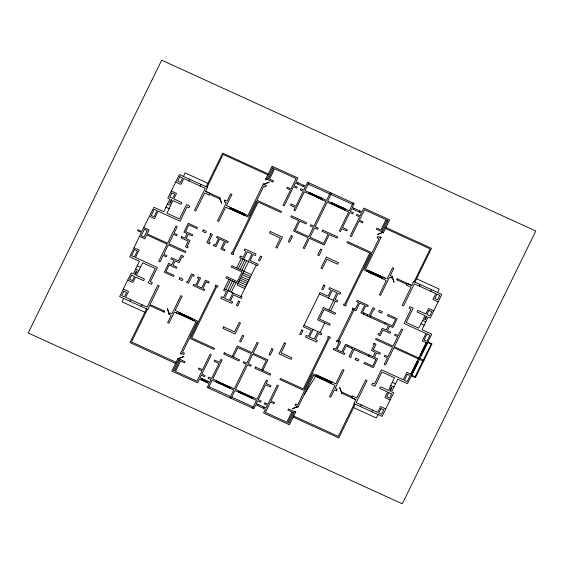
<?xml version="1.0" encoding="UTF-8"?>
<svg xmlns="http://www.w3.org/2000/svg" width="564" height="564" viewBox="0 0 564 564"><rect width="100%" height="100%" fill="white"/><g stroke="black" fill="none" stroke-linecap="round" stroke-linejoin="round"><path stroke-width="0.85" d="M186.388 317.003L186.613 316.531L192.684 319.294L192.352 319.725M223.795 385.134L224.021 384.655L229.964 387.362M229.752 387.856L229.978 387.376M245.552 395.068L245.777 394.589L251.72 397.296M251.509 397.789L251.734 397.31M323.94 379.445L324.166 378.973L330.236 381.736L329.898 382.166M149.714 305.554L164.286 312.209L164.519 311.723L164.625 311.173L150.186 304.581L147.803 309.46L119.66 296.579L131.222 272.927L133.315 273.885L139.463 261.301L129.692 256.839L141.317 232.396L137.489 230.648L137.947 229.717L141.768 231.466L153.944 207.27L163.715 211.733L169.877 199.155L167.783 198.204L179.366 174.558L207.531 187.389L205.564 191.415L209.921 193.403M231.148 209.166L243.859 215.018L244.022 214.489L237.853 211.726L237.691 212.057L243.838 214.863M368.546 271.911L381.264 277.756L381.405 277.114L375.314 274.33L375.088 274.795L381.243 277.601M231.473 208.814L231.698 208.37M237.663 211.091L237.437 211.535L231.557 208.87M237.853 211.726L243.958 214.461M309.798 193.551L309.939 193.05M315.903 195.771L315.678 196.216L309.671 193.494M322.079 199.543L315.932 196.737L316.157 196.272L322.241 199.05L322.1 199.698M331.554 203.484L331.695 202.984M337.66 205.705L337.434 206.149L331.428 203.428M343.857 209.632L337.688 206.671L337.914 206.205L343.955 209.075M368.877 271.552L369.103 271.108M375.06 273.829L374.834 274.273L368.962 271.608M419.87 358.45L431.763 334.128L421.992 329.665L428.139 317.088L430.233 318.04L441.795 294.387L413.652 281.514L411.685 285.532L407.335 283.544M123.699 298.426L122.043 301.825L144.856 312.244M183.448 176.419L185.161 172.922L207.904 183.307M138.8 270.508L136.446 275.324L144.398 278.954L143.573 280.639L135.621 277.009L132.928 282.508L127.697 280.125M169.087 208.609L173.014 200.58L180.973 204.21L181.798 202.525L173.839 198.895L176.532 193.389L171.308 191.006M129.974 301.289L130.763 299.674L147.112 307.126L157.885 285.109L159.238 285.729L150.433 303.728M175.707 182.038L180.924 184.421L183.793 178.548L188.891 180.882L189.68 179.267M141.268 306.471L142.072 304.828M188.891 180.882L200.192 186.049L200.995 184.407M146.506 308.868L130.002 342.609L175.559 363.413M206.205 186.783L222.674 153.126L268.267 173.945M207.101 187.192L223.118 154.451L267.822 174.861M147.465 309.305L131.504 341.925L176.109 362.292M209.977 193.283L209.11 195.045L204.619 192.994L195.814 210.992L194.453 210.365L205.226 188.355L200.192 186.049M163.884 312.026L164.357 311.053M219.311 198.739L219.791 197.767M169.235 314.465L170.018 312.865L171.985 313.76L180.861 295.621L182.13 296.199L175.143 310.475L178.936 312.202L178.139 313.831L174.346 312.096L168.897 323.243L167.628 322.664L171.202 315.368L168.833 314.282L169.715 313.492M224.324 201.884L225.142 200.213M178.139 313.831L179.62 314.19L180.12 313.14M231.508 208.137L230.986 209.202L243.782 215.081L245.262 215.723L245.791 214.651M179.733 314.247L180.276 313.147L193.071 319.02L192.543 320.091M231.677 208.624L237.55 211.296M180.085 313.605L186.134 316.467L186.36 316.009M192.437 319.478L186.501 316.764M192.359 319.964L179.881 314.056M243.782 215.081L244.318 213.982M243.93 215.067L244.438 214.038M193.769 320.965L194.566 319.344M178.978 358.93L178.168 358.084L171.816 371.07L197.604 382.843L199.466 379.043L207.319 382.625L209.166 383.52L207.235 387.468L208.405 388.004L253.835 408.71L255.767 404.755L265.475 409.182L263.607 412.982L289.402 424.762L295.564 412.164L288.451 408.914L287.908 410.014L291.891 411.833L286.815 422.21L265.362 412.411L270.438 402.033L274.083 403.697L274.612 402.611L270.967 400.948L278.454 385.642L277.255 385.092L267.893 404.233L264.727 402.788L264.185 403.894L267.35 405.34L266.053 407.983L256.338 403.598L257.642 400.934L260.561 402.266L261.16 401.039L258.241 399.707L265.545 384.775L270.368 386.974L270.981 385.734L266.159 383.527L267.547 380.679L266.377 380.143L257.071 399.171L253.201 397.409L252.601 398.628L256.472 400.398L252.665 408.174M264.276 184.611L263.466 183.765L247.878 215.61L230.161 207.517M229.005 279.328L223.612 290.354L226.312 291.588L223.365 297.609L221.483 296.756L220.743 298.264L231.874 303.347L232.615 301.839L230.45 300.845L233.404 294.81L241.378 298.455L242.069 297.045L224.31 288.937M225.833 289.628L230.535 280.026M236.654 267.9L241.357 258.291M238.332 268.661L243.035 259.059M227.821 290.538L232.523 280.935M228.272 290.742L224.606 298.229L229.301 300.372L232.967 292.885M243.641 259.334L247.3 251.847L251.995 253.99L248.336 261.477M229.555 291.327L234.25 281.725M240.172 269.5L244.868 259.898M241.921 270.304L246.623 260.695M231.374 292.159L236.076 282.557M248.618 261.604L237.134 285.074L244.755 288.549M240.863 296.495L256.232 265.087M297.496 183.934L298.081 182.743M208.405 387.961L212.205 380.228L216.075 381.99L216.675 380.763L212.804 379.001L222.117 359.973L220.947 359.437L219.551 362.285L214.729 360.086L214.123 361.327L218.945 363.533L211.634 378.465L208.715 377.133L208.116 378.359L211.035 379.692L209.73 382.357L202.145 378.804L201.559 379.995L207.319 382.674L207.904 381.433L200.051 377.845L201.348 375.201L204.513 376.653L205.056 375.539L201.891 374.094L211.253 354.953L210.055 354.411L202.568 369.709L198.923 368.045L198.387 369.138L202.032 370.802L196.956 381.179L175.496 371.38L180.572 361.002L184.555 362.821L185.098 361.721L177.977 358.471M303.256 186.564L303.841 185.366M308.79 182.792L304.99 190.569L308.853 192.338L308.254 193.558L304.391 191.795L295.078 210.823L293.907 210.287L295.303 207.439L290.481 205.24L291.087 203.992L295.91 206.191L303.221 191.259L300.302 189.927L300.901 188.7L303.82 190.033L305.124 187.368L295.402 182.983L294.105 185.626L297.27 187.072L296.727 188.179L293.562 186.733L284.2 205.874L283.001 205.324L290.488 190.026L286.843 188.362L287.379 187.269L291.024 188.933L296.1 178.555L274.64 168.756L269.564 179.133L273.547 180.952L273.011 182.052L265.891 178.802L272.052 166.204L297.848 177.984L295.987 181.791L305.688 186.212L307.62 182.257L354.227 203.541L352.296 207.489L361.989 211.93L363.851 208.123L389.639 219.897L383.287 232.883L382.477 232.037M217.027 382.314L217.528 381.271M309.248 193.84L309.749 192.817M217.203 382.357L229.767 388.088M309.918 193.304L315.791 195.976M232.185 356.413L237.303 345.943L252.009 352.662L257.036 342.39L258.249 342.94L253.222 353.212L267.928 359.931L262.81 370.393M233.327 356.934L237.916 347.558L251.459 353.741L246.87 363.117L243.754 361.693L243.197 362.835L246.313 364.259L234.279 388.85L230.493 387.115L229.95 388.215M217.633 381.356L217.45 381.814L223.541 384.592L223.767 384.133M229.844 387.609L223.908 384.888M322.678 198.718L322.136 199.818L325.929 201.545L313.901 226.143L310.778 224.712L310.221 225.854L313.337 227.278L308.748 236.661L295.205 230.472L299.794 221.095L305.977 223.922L306.569 222.717L291.362 215.772L290.777 216.978L298.652 220.573L293.527 231.036L308.233 237.754L303.206 248.026L304.419 248.583L309.446 238.304L324.152 245.023L329.277 234.561L337.145 238.149L337.737 236.951L322.53 230.006L321.945 231.212L328.128 234.032L323.539 243.415L309.996 237.225L314.585 227.849L317.701 229.273L318.258 228.131L315.142 226.707L327.176 202.116L330.969 203.851L331.505 202.751M229.908 397.782L233.743 389.95L216.104 381.891M330.3 192.613L326.471 200.446L308.825 192.394M231.155 398.353L234.991 390.521L252.63 398.572M331.547 193.184L327.712 201.017L349.25 210.781L353.057 203.005M238.783 392.248L239.319 391.148L235.526 389.421L247.561 364.83L250.677 366.255L251.234 365.112L248.118 363.688L252.707 354.305L266.25 360.495L261.661 369.871M238.96 392.29L251.523 398.022M331.674 203.237L337.547 205.909M239.249 391.663L245.298 394.525L245.523 394.067M251.6 397.542L245.664 394.821M343.836 209.477L344.019 209.103L337.85 206.339M251.706 398.156L252.214 397.126M343.927 209.681L344.435 208.652M345.379 209.018L344.787 210.238L348.651 212.008L339.338 231.036L340.515 231.564L341.904 228.716L346.726 230.923L347.339 229.675L342.517 227.475L349.821 212.543L352.74 213.876L353.339 212.649L350.42 211.317L351.724 208.652L361.404 213.121L360.114 215.765L356.949 214.32L356.406 215.427L359.571 216.872L350.202 236.013L351.407 236.556L358.894 221.257L362.539 222.921L363.068 221.828L359.423 220.164L364.499 209.794L385.959 219.586L380.883 229.964L376.9 228.145L376.364 229.245L383.478 232.495M257.614 405.601L258.206 404.402M353.572 209.498L354.136 208.342M263.381 408.223L263.966 407.032M359.31 212.163L359.895 210.971M313.126 329.489L309.46 336.976L314.155 339.119L317.821 331.632M328.495 298.081L332.154 290.594L336.849 292.737L333.19 300.224M328.953 310.045L333.655 300.436M320.042 332.647L324.737 323.038M330.687 310.834L335.39 301.225M297.179 406.355L297.996 407.201L313.577 375.356L334.967 385.438L329.51 396.584L330.779 397.162L334.346 389.858L336.715 390.944L336.786 389.787M315.671 376.315L316.192 375.243L331.97 382.082M366.889 271.629L367.686 270.001M317.165 376.632L317.673 375.603L330.455 381.461M368.912 270.875L368.391 271.947L382.667 278.468L362.927 269.451L345.654 304.75L346.268 305.032L345.767 306.062L343.448 305.004L343.955 303.975L344.682 304.306L369.772 253.024L346.902 242.583L347.417 241.533L372.05 252.785L378.952 238.671L377.041 237.796L377.718 236.415L380.862 237.846L365.472 269.303L385.282 278.348M317.285 376.689L317.821 375.589L335.763 383.816L342.743 369.54L344.012 370.118L335.136 388.258L337.096 389.153L336.313 390.76M369.082 271.362L374.954 274.034M337.646 340.593L352.937 309.333M338.809 341.121L354.1 309.869M317.602 375.969L323.687 378.909L323.912 378.451M329.982 381.92L324.046 379.205M329.912 382.406L317.433 376.498M363.463 314.141L364.02 312.999M381.186 277.819L381.722 276.727M330.095 382.533L330.617 381.468M381.334 277.805L381.842 276.776M331.174 383.703L332.111 381.786M351.33 348.291L351.887 347.156M367.185 315.84L367.742 314.698M354.629 348.348L350.822 356.124L351.379 356.377L350.85 357.442L349.046 356.617L352.817 348.919L346.12 345.859L342.877 352.493L344.823 353.381L344.266 354.509L333.197 349.454L333.754 348.326L335.735 349.236L339.006 342.559L336.377 341.361L336.919 340.261L340.698 341.988L336.919 349.708L341.784 351.929L345.563 344.209L373.164 356.8L375.356 352.317L371.436 350.526L374.299 344.674L373.262 344.202L373.777 343.138L376.019 344.16L373.255 349.821L380.347 353.057L379.762 354.262L376.639 352.838L374.425 357.357L377.549 358.789L373.206 367.665L363.97 363.449L364.513 362.335L372.677 366.064L375.906 359.458L354.072 349.49M369.921 317.088L373.728 309.319L374.277 309.565L374.799 308.501L372.994 307.676L369.23 315.375L362.532 312.322L365.782 305.688L367.721 306.576L368.278 305.441L357.209 300.386L356.652 301.521L358.641 302.431L355.376 309.1L352.754 307.902L352.211 309.001L355.99 310.729L359.769 303.009L364.64 305.23L360.861 312.949L388.448 325.562L386.255 330.046L382.336 328.255L379.473 334.107L378.43 333.634L377.915 334.692L380.157 335.714L382.921 330.06L390.02 333.296L390.605 332.097L387.482 330.673L389.696 326.147L392.819 327.571L397.162 318.695L387.933 314.479L387.39 315.593L395.547 319.316L392.318 325.921L370.485 315.953M392.22 276.501L391.437 278.101L389.47 277.206L380.594 295.346L379.332 294.768L386.312 280.498L382.526 278.764L383.316 277.135L387.108 278.87L392.565 267.724L393.827 268.302L390.253 275.606L392.622 276.684L391.747 277.474M341.664 393.2L342.144 392.227M397.098 279.913L397.571 278.947M368.722 356.18L369.286 355.031M384.57 323.792L385.134 322.643M351.485 397.683L352.345 395.921L356.836 397.972L365.641 379.981L367.002 380.601L356.229 402.618L377.661 412.418L380.538 406.545L385.755 408.928L393.672 392.763L391.578 391.811L397.74 379.234L407.511 383.696L419.412 359.381M407.391 283.424L406.524 285.187L411.022 287.238L402.217 305.237L403.577 305.857L414.35 283.84L435.789 293.618L432.919 299.491L438.136 301.874M354.298 403.746L338.315 436.402L293.675 416.02M414.11 281.718L430.163 248.9L385.445 228.483M355.271 404.191L338.774 437.911L293.16 417.085M414.97 282.113L431.502 248.315L385.924 227.503M351.541 397.564L355.891 399.559L353.924 403.577L360.459 406.559L361.263 404.917M419.383 286.138L420.187 284.496M360.459 406.559L371.775 411.699L372.564 410.084M430.692 291.292L431.481 289.677M390.796 385.572L388.441 390.387L380.481 386.756L379.657 388.441L387.616 392.072L384.923 397.578L390.147 399.961M421.082 323.68L425.016 315.643L417.057 312.012L417.882 310.327L425.841 313.958L428.534 308.459L433.758 310.842M437.572 292.455L439.208 289.128L416.592 278.799M377.993 414.54L376.301 417.994L353.593 407.624M385.755 408.928L382.089 416.415L371.775 411.699M418.354 358.894L410.881 374.129M418.805 357.964L426.271 342.7L420.18 355.13M417.438 362.229L417.311 362.173M426.701 343.3L426.574 343.236M418.072 362.123L417.015 361.63L411.008 374.038L414.399 368.243L411.424 374.094M420.61 355.2L423.663 349.306L420.779 355.2L420.272 355.045M414.935 368.01L417.755 362.243M424.671 347.509L427.019 343.314M422.81 360.932L415.062 376.766L411.664 375.215M423.381 360.051L431.199 344.082L427.681 342.475M180.029 313.577L186.198 316.341M192.888 319.048L178.788 312.505L193.05 319.062M239.39 391.289L245.361 394.398M317.765 375.702L316.341 374.947L317.807 375.617M207.319 382.674L207.883 381.511M304.299 394.687L315.812 376.012L331.442 383.153M178.788 312.505L180.276 313.147M414.702 367.89L417.24 361.989M308.17 184.068L329.679 193.889M330.92 194.46L352.429 204.281M316.094 196.406L322.263 199.17M308.325 193.424L322.171 199.726M331.005 203.78L344.851 210.104M263.275 184.153L266.412 185.584L265.736 186.973L263.818 186.099L256.916 200.213L281.549 211.458L281.041 212.508L258.164 202.067L233.073 253.349L233.799 253.68L233.299 254.709L230.986 253.652L231.487 252.623L232.1 252.905L249.373 217.598L229.633 208.588M205.62 191.295L220.193 197.95L219.763 198.57L221.765 203.35L219.819 198.373L219.579 198.859L209.498 194.256M411.741 285.412L397.169 278.764L396.83 279.793L406.912 284.397M224.669 201.179L224.74 200.03L227.109 201.108L230.683 193.804L231.945 194.383L226.488 205.529L230.281 207.263L229.492 208.884L225.699 207.157L218.712 221.426L217.45 220.855L226.326 202.709L224.359 201.813M375.25 274.464L381.426 277.227M167.529 203.964L170.659 205.395M422.655 320.458L425.792 321.889M165.943 207.178L169.172 208.652L166.944 213.206L179.521 218.952L186.515 204.669L189.751 206.149L188.926 207.834L187.001 206.953L180.043 221.187L158.146 211.19L154.515 218.613L149.509 216.329M424.22 325.111L420.991 323.637L418.763 328.192L406.186 322.453L413.172 308.163L409.936 306.689L409.111 308.374L411.036 309.248L404.071 323.482L425.961 333.479L422.33 340.903L427.336 343.187M427.914 342.003L432.017 343.878L415.485 377.661L411.382 375.793M319.386 293.922L337.152 302.029L337.843 300.612L335.143 299.378L338.097 293.358L339.972 294.211L340.712 292.702L329.58 287.619L328.84 289.128L331.012 290.122L328.058 296.156L320.077 292.512L303.333 326.739L311.307 330.384L308.353 336.419L306.189 335.432L305.448 336.941L316.58 342.024L317.32 340.515L315.438 339.655L318.385 333.627L321.085 334.861L321.783 333.444L304.017 325.329M427.244 343.321L421.294 355.482M426.504 343.06L423.719 348.848L424.199 349.081M251.537 274.689L231.853 265.707L231.219 266.998L242.034 271.94L237.331 281.542L226.517 276.607L225.882 277.904L245.566 286.886M143.714 227.489L149.122 229.957L147.176 233.933L167.557 243.239L175.975 226.037L177.265 226.629L174.05 233.207L177.188 234.638L176.624 235.78L173.493 234.349L168.897 243.74L185.859 251.488L185.316 252.594L168.354 244.854L163.757 254.244L166.888 255.675L166.331 256.817L163.2 255.386L159.979 261.957L158.688 261.372L167.106 244.17L146.725 234.864L144.786 238.819L139.378 236.351M243.028 273.039L250.642 276.522M421.209 355.701L420.356 355.313M242.217 274.689L249.838 278.165M241.279 276.607L248.893 280.089M423.966 360.318L394.356 346.797L402.766 329.602L401.476 329.009L398.262 335.58L395.124 334.149L394.567 335.291L397.698 336.722L393.101 346.12L376.139 338.372L375.596 339.479L392.558 347.227L387.961 356.624L384.831 355.193L384.274 356.328L387.405 357.759L384.19 364.337L385.48 364.929L393.898 347.727L423.515 361.249M240.476 278.256L248.089 281.732M239.672 279.899L247.286 283.382M417.98 362.257L412.03 374.418M238.826 281.626L246.44 285.102M134.126 247.779L139.125 250.063L135.494 257.487L157.384 267.484L150.426 281.718L152.343 282.592L151.519 284.277L148.283 282.804L155.269 268.52L142.692 262.775L138.892 270.544L135.67 269.077M411.946 374.637L406.94 372.353L403.309 379.776L381.419 369.78L374.454 384.014L372.529 383.132L371.704 384.817L374.947 386.298L381.934 372.014L394.511 377.76L390.704 385.529L393.926 387.003M137.242 265.856L140.464 267.329M392.283 382.314L395.505 383.788M194.418 319.64L198.528 321.515L215.8 286.216L215.187 285.934L215.688 284.905L218.007 285.962L217.5 286.991L216.773 286.66L191.682 337.942L214.553 348.383L214.038 349.433L189.405 338.181L182.503 352.296L184.414 353.17L183.737 354.559L180.593 353.12L195.99 321.663L179.62 314.19M317.546 375.864L312.082 373.368L329.355 338.062L329.968 338.344L330.476 337.314L328.156 336.257L327.656 337.286L328.382 337.617L303.291 388.899L280.421 378.458L279.906 379.509L304.539 390.753L297.637 404.867L295.719 403.993L295.042 405.382L298.187 406.813M317.581 376.019L323.75 378.782M176.172 312.618L178.266 313.57M123.319 289.092L128.536 291.475L125.666 297.348L130.763 299.674M351.957 396.711L341.876 392.107L341.502 392.53L339.69 387.616L341.692 392.396L341.262 393.016L355.835 399.672M216.604 380.862L230.457 387.193M239.284 391.219L253.13 397.542M217.436 381.701L223.605 384.465M208.997 386.742L230.507 396.562M231.755 397.126L253.264 406.947M348.171 345.457L347.607 346.536M161.685 60.186L28.2 332.993L402.315 503.814L535.8 231.007L161.685 60.186M144.44 229.217L141.226 235.787L144.039 237.077L147.253 230.507L144.44 229.217M134.514 249.662L131.553 255.718L134.394 257.022L137.362 250.966L134.514 249.662M154.233 209.371L151.265 215.427L154.113 216.724L157.074 210.668L154.233 209.371M123.826 291.221L121.697 295.578L124.482 296.854L126.611 292.49L123.826 291.221M131.581 275.161L129.572 279.272L132.462 280.59L134.472 276.48L131.581 275.161M171.816 192.944L169.799 197.055L172.69 198.373L174.706 194.263L171.816 192.944M179.86 176.708L177.73 181.072L180.508 182.341L182.644 177.984L179.86 176.708M136.206 271.178L134.599 274.464L135.297 274.788L136.911 271.495L136.206 271.178M171.16 199.741L169.552 203.033L170.25 203.357L171.858 200.065L171.16 199.741M168.636 263.395L164.293 272.271L173.529 276.487L174.072 275.373L165.908 271.651L169.144 265.045L176.32 268.323L176.885 267.174L173.007 265.404L175.2 260.921L179.119 262.711L181.982 256.86L183.025 257.332L183.547 256.275L181.305 255.252L178.534 260.906L171.442 257.67L170.85 258.869L173.973 260.3L171.759 264.819L168.636 263.395M181.7 236.704L181.107 237.909L188.207 241.145L185.436 246.806L187.678 247.829L188.2 246.771L187.156 246.292L190.019 240.44L186.099 238.65L188.291 234.166L192.169 235.935L192.733 234.786L185.549 231.508L188.785 224.909L196.942 228.631L197.485 227.518L188.256 223.309L183.913 232.178L187.036 233.609L184.823 238.128L181.7 236.704M179.845 277.742L179.105 279.258L182.144 280.639L182.884 279.131L179.845 277.742M203.244 229.929L202.504 231.444L205.543 232.826L206.283 231.318L203.244 229.929M187.177 281.401L186.656 282.465L188.461 283.29L192.232 275.592L193.713 276.268L194.277 275.126L191.534 273.878L187.727 281.647L187.177 281.401M210.605 233.524L210.083 234.596L210.633 234.843L206.826 242.619L209.568 243.874L210.125 242.731L208.638 242.048L212.409 234.349L210.605 233.524M193.734 284.39L193.177 285.525L204.246 290.58L204.802 289.445L202.814 288.542L206.079 281.866L208.708 283.065L209.244 281.965L205.465 280.238L201.686 287.957L196.822 285.736L200.594 278.017L197.992 276.825L197.435 277.967L198.923 278.644L195.68 285.278L193.734 284.39M217.189 236.457L216.639 237.585L218.578 238.473L215.335 245.107L213.848 244.431L213.291 245.573L215.892 246.757L219.671 239.037L224.535 241.258L220.757 248.978L224.535 250.705L225.078 249.605L222.456 248.407L225.72 241.73L227.708 242.64L228.258 241.512L217.189 236.457M231.691 208.172L244.254 213.911L231.691 208.172M180.515 353.29L180.325 353.677L181.389 354.009L180.515 353.29M265.806 178.971L265.616 179.359L266.687 179.69L265.806 178.971M178.527 359.966L173.416 370.407L174.509 370.901L179.62 360.466L178.527 359.966M197.047 322.171L189.772 337.025L190.731 337.462L197.999 322.601L197.047 322.171M256.225 201.221L248.957 216.082L249.908 216.52L257.184 201.658L256.225 201.221M272.539 167.825L267.435 178.259L268.527 178.76L273.632 168.326L272.539 167.825M240.37 256.105L239.679 257.522L257.438 265.637L258.129 264.227L250.148 260.582L253.102 254.547L255.266 255.534L256.007 254.026L244.875 248.943L244.134 250.451L246.017 251.311L243.07 257.339L240.37 256.105M223.704 326.88L222.949 328.424L235.117 333.98L240.497 322.989L239.199 322.397L234.582 331.843L223.704 326.88M270.269 231.543L269.514 233.087L280.393 238.05L275.768 247.504L277.065 248.097L282.437 237.099L270.269 231.543M238.509 301.12L236.436 305.364L237.712 305.949L239.785 301.705L238.509 301.12M260.512 256.148L258.439 260.392L259.715 260.977L261.795 256.733L260.512 256.148M224.31 352.817L223.725 354.016L238.924 360.96L239.51 359.754L224.31 352.817M309.932 192.853L322.495 198.591L309.932 192.853M242.485 335.319L239.587 341.234L240.877 341.819L243.768 335.904L242.485 335.319M291.207 235.738L288.317 241.646L289.6 242.238L292.497 236.323L291.207 235.738M331.688 202.786L344.251 208.525L331.688 202.786M255.478 367.044L254.893 368.25L270.093 375.194L270.678 373.988L255.478 367.044M271.855 348.728L268.965 354.643L270.248 355.228L273.138 349.32L271.855 348.728M320.585 249.147L317.687 255.062L318.977 255.647L321.868 249.732L320.585 249.147M284.397 342.87L279.018 353.868L291.193 359.423L291.948 357.879L281.069 352.916L285.694 343.462L284.397 342.87M326.337 257.149L320.965 268.14L322.255 268.732L326.88 259.285L337.758 264.248L338.513 262.704L326.337 257.149M301.74 329.996L299.66 334.233L300.943 334.819L303.016 330.574L301.74 329.996M323.743 285.017L321.67 289.262L322.946 289.847L325.026 285.603L323.743 285.017M323.503 307.556L317.539 319.753L329.609 325.259L330.243 323.969L319.428 319.027L324.124 309.424L334.938 314.359L335.573 313.069L323.503 307.556M292.928 412.206L287.823 422.64L288.916 423.141L294.02 412.707L292.928 412.206M386.946 220.066L381.835 230.5L382.935 231L388.039 220.566L386.946 220.066M311.547 374.454L304.278 389.308L305.23 389.745L312.505 374.891L311.547 374.454M370.724 253.504L363.456 268.365L364.414 268.802L371.683 253.941L370.724 253.504M294.768 411.276L295.649 411.995L295.839 411.607L294.768 411.276M380.065 236.958L380.94 237.677L381.13 237.289L380.065 236.958M369.089 270.91L381.659 276.649L369.089 270.91M355.912 358.14L355.172 359.649L358.21 361.038L358.951 359.529L355.912 358.14M379.311 310.327L378.571 311.836L381.609 313.224L382.35 311.709L379.311 310.327M380.947 408.625L378.811 412.982L381.595 414.258L383.731 409.894L380.947 408.625M388.765 392.593L386.756 396.704L389.639 398.029L391.656 393.912L388.765 392.593M391.204 387.616L389.597 390.901L390.295 391.226L391.909 387.933L391.204 387.616M426.158 316.178L424.551 319.471L425.249 319.788L426.856 316.503L426.158 316.178M428.992 310.376L426.983 314.486L429.874 315.805L431.883 311.695L428.992 310.376M436.98 294.112L434.844 298.476L437.629 299.745L439.758 295.388L436.98 294.112M407.342 374.242L404.381 380.298L407.229 381.595L410.19 375.539L407.342 374.242M427.061 333.944L424.093 340L426.941 341.305L429.909 335.249L427.061 333.944M269.049 182.235L264.107 184.181L269.049 182.235M382.646 232.474L377.697 234.412L382.646 232.474M167.473 308.804L169.052 313.732L167.473 308.804M392.403 277.234L393.989 282.162L392.403 277.234M183.758 356.554L178.809 358.493L183.758 356.554M297.348 406.792L292.406 408.731L297.348 406.792"/></g></svg>
